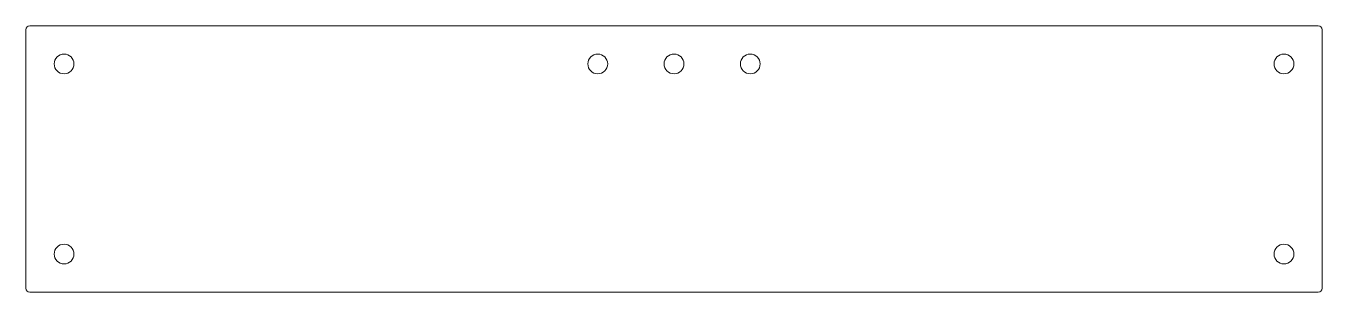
# Model space of a CAD drawing. Header units: millimetres. Extents: x 42 to 382, y 98 to 168.
import ezdxf

# ---------------------------------------------------------------- set-up
doc = ezdxf.new("R2010")
doc.units = ezdxf.units.MM
doc.layers.add('VISIBLE', color=7, linetype='Continuous', lineweight=0)

msp = doc.modelspace()

# ---------------------------------------------------------------- linework, layer by layer
at = {"layer": 'VISIBLE'}
for p, q in [((41.89, 98.68), (41.89, 166.68)), ((42.89, 167.68), (380.89, 167.68)), ((381.89, 166.68), (381.89, 98.68)), ((380.89, 97.68), (42.89, 97.68))]:
    msp.add_line(p, q, dxfattribs=at)
for centre in [(51.89, 157.68), (191.89, 157.68), (211.89, 157.68), (231.89, 157.68), (371.89, 157.68), (51.89, 107.68), (371.89, 107.68)]:
    msp.add_circle(centre, 2.6, dxfattribs=at)
for centre, start, end in [((42.89, 166.68), 90, 180), ((380.89, 166.68), 0, 90), ((42.89, 98.68), 180, 270), ((380.89, 98.68), 270, 0)]:
    msp.add_arc(centre, 1, start, end, dxfattribs=at)

doc.saveas('drawing.dxf')
